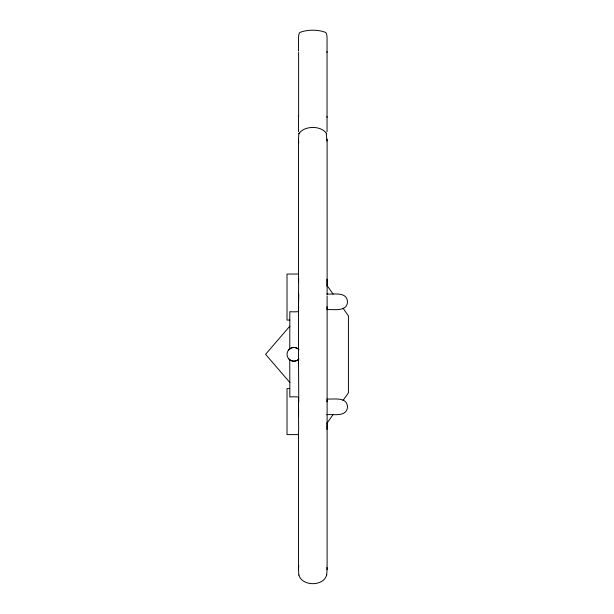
<?xml version="1.0" encoding="UTF-8"?>
<svg xmlns="http://www.w3.org/2000/svg" width="614" height="614" viewBox="0 0 614 614"><rect width="100%" height="100%" fill="white"/><g stroke="black" fill="none" stroke-linecap="round" stroke-linejoin="round"><path stroke-width="0.92" d="M298.511 349.113L298.511 310.208M298.634 278.303L298.511 304.713L298.765 294.344M326.955 429.478L327.101 422.547M298.634 307.046L298.473 310.753L298.465 292.886M326.947 401.94L327.085 398.993C333.655 399.584 347.01 396.406 347.501 406.829C346.971 417.397 333.348 413.989 326.732 414.68M298.465 282.678L298.465 139.178L298.872 133.706M326.963 141.09L326.295 133.138M298.742 565.655L298.465 569.508L298.465 430.951M326.694 575.088L327.101 569.37M326.947 52.367L327.047 51.545M326.732 293.968C333.348 294.659 346.971 291.243 347.501 301.819C347.01 312.242 333.655 309.057 327.085 309.656L326.947 306.708M299.271 133.131L298.911 133.714C304.168 125.409 321.437 125.294 326.656 133.714M327.124 423.038L333.133 414.511M342.965 400.558L348.422 392.806L348.422 315.842L342.965 308.09M289.885 326.111L265.578 354.324L289.885 382.53M288.327 350.287L289.846 348.76A6.823 6.769 0 0 1 297.928 348.76M297.928 274.044L287.014 274.044L287.014 320.078L289.762 320.078M289.762 388.562L287.014 388.562L287.014 434.605L297.928 434.605M288.327 358.361L289.846 359.881A6.823 6.769 0 0 0 297.928 359.881M327.124 285.61L333.133 294.137M298.765 402.063L298.511 359.535M298.634 430.345L298.511 403.928L298.634 414.02M298.619 116.407L298.619 52.367M298.465 397.91L298.465 415.762M326.947 116.507L327.047 117.32M298.465 139.178L298.742 142.947M326.963 567.513L327.101 569.508L327.124 309.448M298.465 569.37L298.872 575.088M326.955 279.17L327.101 286.101M327.047 131.626L327.047 37.247L326.656 34.177L325.827 32.504C318.267 29.426 307.299 29.426 299.747 32.504L298.911 34.177L298.519 37.247L298.519 51.069M327.101 139.178L327.124 294.559M327.101 295.871L327.101 309.249M326.694 574.942C323.678 586.577 301.888 586.577 298.872 574.942M298.519 115.547L298.519 131.626M298.465 350.095L298.465 363.803M289.762 349.289L289.846 311.666A6.823 0.89 0 0 0 297.928 311.666M289.762 359.359L289.846 396.982A6.823 0.89 0 0 1 297.928 396.982M298.995 358.921A6.869 6.869 0 0 1 289.117 359.267A6.869 6.869 0 0 1 289.117 349.381A6.869 6.869 0 0 1 298.995 349.727"/></g></svg>
